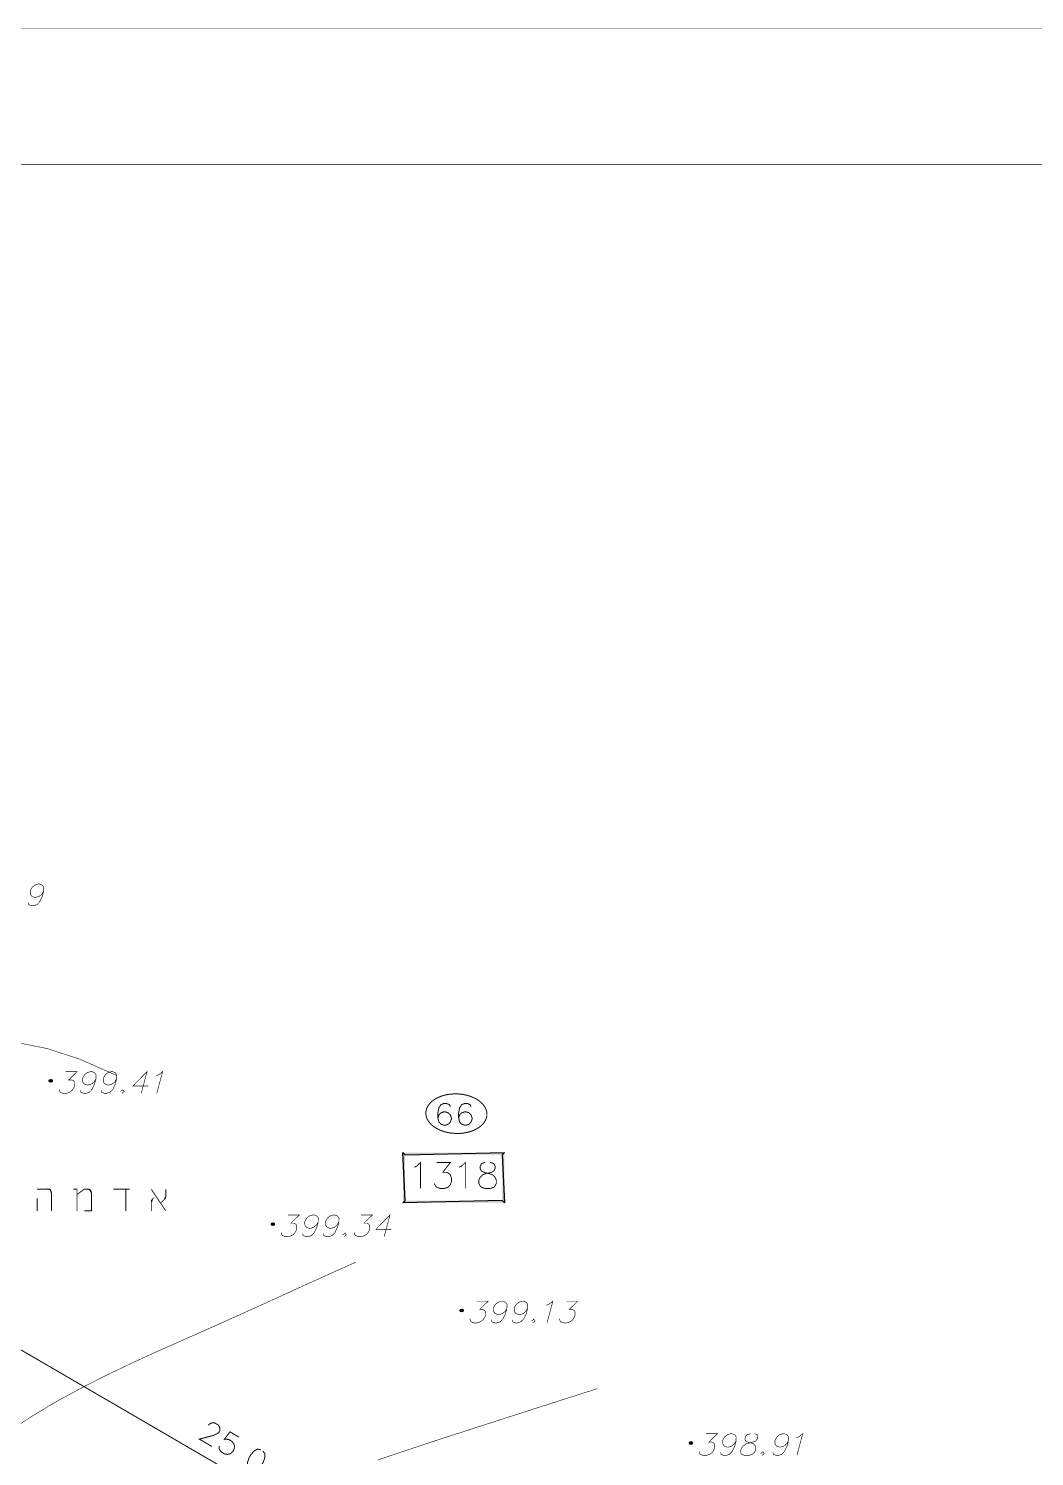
# Model space of a CAD drawing. Extents: x 489 to 720, y 1028 to 1176.
# Drawn here: x 621.92 to 640.45, y 1149.49 to 1175.79 of the extents above; entities that cross this region are included whole.
import ezdxf

# ---------------------------------------------------------------- set-up
doc = ezdxf.new("R2010")
doc.units = 0
doc.header["$MEASUREMENT"] = 0
for name, color, linetype in [('1202', 7, 'Continuous'), ('1501-TOPO', 7, 'Continuous'), ('1506', 7, 'Continuous'), ('1507', 7, 'Continuous'), ('M1280', 7, 'Continuous'), ('M1602', 7, 'Continuous'), ('MCELLNO', 7, 'Continuous')]:
    doc.layers.add(name, color=color, linetype=linetype)

msp = doc.modelspace()

# ---------------------------------------------------------------- hatches: boundary and pattern name
at = {"layer": '1501-TOPO', "linetype": 'Continuous', "ltscale": 0.045455}
for points in [[(622.307, 1156.419), (622.307, 1156.398), (622.304, 1156.409)], [(622.312, 1156.427), (622.312, 1156.389), (622.307, 1156.419)], [(622.312, 1156.389), (622.307, 1156.419), (622.307, 1156.398)], [(622.321, 1156.432), (622.321, 1156.384), (622.312, 1156.427)], [(622.321, 1156.384), (622.312, 1156.427), (622.312, 1156.389)], [(622.33, 1156.435), (622.33, 1156.382), (622.321, 1156.432)], [(622.33, 1156.382), (622.321, 1156.432), (622.321, 1156.384)], [(622.341, 1156.432), (622.341, 1156.384), (622.33, 1156.435)], [(622.341, 1156.384), (622.33, 1156.435), (622.33, 1156.382)], [(622.35, 1156.427), (622.35, 1156.389), (622.341, 1156.432)], [(622.35, 1156.389), (622.341, 1156.432), (622.341, 1156.384)], [(622.355, 1156.419), (622.355, 1156.398), (622.35, 1156.427)], [(622.355, 1156.398), (622.35, 1156.427), (622.35, 1156.389)], [(622.358, 1156.409), (622.355, 1156.419), (622.355, 1156.398)], [(626.399, 1153.779), (626.399, 1153.76), (626.396, 1153.769)], [(626.404, 1153.788), (626.404, 1153.751), (626.399, 1153.779)], [(626.404, 1153.751), (626.399, 1153.779), (626.399, 1153.76)], [(626.412, 1153.794), (626.412, 1153.745), (626.404, 1153.788)], [(626.412, 1153.745), (626.404, 1153.788), (626.404, 1153.751)], [(626.422, 1153.796), (626.422, 1153.743), (626.412, 1153.794)], [(626.422, 1153.743), (626.412, 1153.794), (626.412, 1153.745)], [(626.433, 1153.794), (626.433, 1153.745), (626.422, 1153.796)], [(626.433, 1153.745), (626.422, 1153.796), (626.422, 1153.743)], [(626.442, 1153.788), (626.442, 1153.751), (626.433, 1153.794)], [(626.442, 1153.751), (626.433, 1153.794), (626.433, 1153.745)], [(626.447, 1153.779), (626.447, 1153.76), (626.442, 1153.788)], [(626.447, 1153.76), (626.442, 1153.788), (626.442, 1153.751)], [(626.449, 1153.769), (626.447, 1153.779), (626.447, 1153.76)], [(629.875, 1152.19), (629.875, 1152.17), (629.872, 1152.18)], [(629.88, 1152.199), (629.88, 1152.162), (629.875, 1152.19)], [(629.88, 1152.162), (629.875, 1152.19), (629.875, 1152.17)], [(629.888, 1152.205), (629.888, 1152.156), (629.88, 1152.199)], [(629.888, 1152.156), (629.88, 1152.199), (629.88, 1152.162)], [(629.899, 1152.206), (629.899, 1152.154), (629.888, 1152.205)], [(629.899, 1152.154), (629.888, 1152.205), (629.888, 1152.156)], [(629.909, 1152.205), (629.909, 1152.156), (629.899, 1152.206)], [(629.909, 1152.156), (629.899, 1152.206), (629.899, 1152.154)], [(629.917, 1152.199), (629.917, 1152.162), (629.909, 1152.205)], [(629.917, 1152.162), (629.909, 1152.205), (629.909, 1152.156)], [(629.922, 1152.19), (629.922, 1152.17), (629.917, 1152.199)], [(629.922, 1152.17), (629.917, 1152.199), (629.917, 1152.162)], [(629.925, 1152.18), (629.922, 1152.19), (629.922, 1152.17)], [(634.095, 1149.749), (634.095, 1149.729), (634.093, 1149.739)], [(634.101, 1149.759), (634.101, 1149.721), (634.095, 1149.749)], [(634.101, 1149.721), (634.095, 1149.749), (634.095, 1149.729)], [(634.109, 1149.764), (634.109, 1149.715), (634.101, 1149.759)], [(634.109, 1149.715), (634.101, 1149.759), (634.101, 1149.721)], [(634.119, 1149.766), (634.119, 1149.713), (634.109, 1149.764)], [(634.119, 1149.713), (634.109, 1149.764), (634.109, 1149.715)], [(634.129, 1149.764), (634.129, 1149.715), (634.119, 1149.766)], [(634.129, 1149.715), (634.119, 1149.766), (634.119, 1149.713)], [(634.138, 1149.759), (634.138, 1149.721), (634.129, 1149.764)], [(634.138, 1149.721), (634.129, 1149.764), (634.129, 1149.715)], [(634.144, 1149.749), (634.144, 1149.729), (634.138, 1149.759)], [(634.144, 1149.729), (634.138, 1149.759), (634.138, 1149.721)], [(634.145, 1149.739), (634.144, 1149.749), (634.144, 1149.729)]]:
    msp.add_hatch(color=7, dxfattribs=at).paths.add_polyline_path(points, flags=0)
at = {"layer": 'MCELLNO', "linetype": 'Continuous', "ltscale": 0.045455}
for points in [[(628.816, 1154.163), (628.855, 1154.204), (628.816, 1155.089)], [(628.855, 1154.204), (628.816, 1155.089), (628.855, 1155.048)], [(628.816, 1155.089), (628.855, 1155.048), (630.685, 1155.089)], [(628.855, 1155.048), (630.685, 1155.089), (630.644, 1155.048)], [(630.685, 1155.089), (630.644, 1155.048), (630.685, 1154.163)], [(630.644, 1155.048), (630.685, 1154.163), (630.644, 1154.204)], [(630.685, 1154.163), (630.644, 1154.204), (628.816, 1154.163)], [(630.644, 1154.204), (628.816, 1154.163), (628.855, 1154.204)]]:
    msp.add_hatch(color=136, dxfattribs=at).paths.add_polyline_path(points, flags=0)

# ---------------------------------------------------------------- linework, layer by layer
at = {"color": 250, "linetype": 'Continuous', "ltscale": 0.045455}
for points, const_width in [([(622.2, 1159.902), (622.166, 1159.844), (622.117, 1159.806), (622.055, 1159.787), (622.036, 1159.787), (621.984, 1159.806), (621.955, 1159.844), (621.952, 1159.902), (621.958, 1159.92), (621.992, 1159.978), (622.04, 1160.015), (622.102, 1160.035), (622.121, 1160.035), (622.174, 1160.015), (622.201, 1159.978), (622.2, 1159.902), (622.175, 1159.806), (622.129, 1159.711), (622.076, 1159.653), (622.015, 1159.635), (621.976, 1159.635), (621.924, 1159.653), (621.915, 1159.691)], 0.0112), ([(622.608, 1156.58), (622.818, 1156.58), (622.662, 1156.427), (622.719, 1156.427), (622.752, 1156.409), (622.767, 1156.389), (622.77, 1156.332), (622.76, 1156.294), (622.726, 1156.237), (622.677, 1156.198), (622.615, 1156.179), (622.558, 1156.179), (622.505, 1156.198), (622.492, 1156.218), (622.483, 1156.255)], 0.0112), ([(623.163, 1156.446), (623.129, 1156.389), (623.08, 1156.351), (623.018, 1156.332), (622.999, 1156.332), (622.947, 1156.351), (622.919, 1156.389), (622.916, 1156.446), (622.92, 1156.465), (622.954, 1156.522), (623.003, 1156.561), (623.066, 1156.58), (623.085, 1156.58), (623.137, 1156.561), (623.165, 1156.522), (623.163, 1156.446), (623.137, 1156.351), (623.093, 1156.255), (623.04, 1156.198), (622.977, 1156.179), (622.94, 1156.179), (622.887, 1156.198), (622.878, 1156.237)], 0.0112), ([(623.544, 1156.446), (623.51, 1156.389), (623.462, 1156.351), (623.4, 1156.332), (623.38, 1156.332), (623.328, 1156.351), (623.301, 1156.389), (623.296, 1156.446), (623.302, 1156.465), (623.336, 1156.522), (623.385, 1156.561), (623.446, 1156.58), (623.466, 1156.58), (623.518, 1156.561), (623.546, 1156.522), (623.544, 1156.446), (623.519, 1156.351), (623.475, 1156.255), (623.421, 1156.198), (623.359, 1156.179), (623.32, 1156.179), (623.268, 1156.198), (623.26, 1156.237)], 0.0112), ([(623.997, 1156.179), (624.104, 1156.58), (623.843, 1156.313), (624.128, 1156.313)], 0.0112), ([(624.275, 1156.504), (624.318, 1156.522), (624.391, 1156.58), (624.284, 1156.179)], 0.0112), ([(623.616, 1156.213), (623.658, 1156.246), (623.683, 1156.213), (623.64, 1156.179)], 0.0112), ([(622.279, 1154.414), (622.079, 1154.414)], 0.0158), ([(622.079, 1154.014), (622.079, 1154.247)], 0.0158), ([(622.346, 1154.014), (622.346, 1154.347)], 0.0158), ([(622.746, 1154.414), (622.813, 1154.414), (622.813, 1154.014)], 0.0158), ([(623.013, 1154.414), (622.947, 1154.414), (622.813, 1154.314)], 0.0158), ([(622.947, 1154.014), (623.08, 1154.014), (623.08, 1154.347)], 0.0158), ([(623.482, 1154.414), (623.782, 1154.414)], 0.0158), ([(623.715, 1154.414), (623.715, 1154.014)], 0.0158), ([(624.182, 1154.414), (624.449, 1154.014)], 0.0158), ([(624.182, 1154.18), (624.182, 1154.014)], 0.0158), ([(624.235, 1154.261), (624.201, 1154.228)], 0.0158), ([(624.362, 1154.166), (624.429, 1154.234)], 0.0158), ([(624.449, 1154.28), (624.449, 1154.414)], 0.0158), ([(626.7, 1153.94), (626.909, 1153.94), (626.754, 1153.788), (626.811, 1153.788), (626.844, 1153.769), (626.858, 1153.751), (626.862, 1153.693), (626.852, 1153.655), (626.817, 1153.597), (626.769, 1153.56), (626.707, 1153.54), (626.65, 1153.54), (626.597, 1153.56), (626.584, 1153.579), (626.575, 1153.616)], 0.0112), ([(627.255, 1153.807), (627.22, 1153.751), (627.172, 1153.712), (627.11, 1153.693), (627.091, 1153.693), (627.038, 1153.712), (627.011, 1153.751), (627.007, 1153.807), (627.012, 1153.827), (627.046, 1153.884), (627.095, 1153.922), (627.158, 1153.94), (627.176, 1153.94), (627.228, 1153.922), (627.257, 1153.884), (627.255, 1153.807), (627.229, 1153.712), (627.185, 1153.616), (627.132, 1153.56), (627.069, 1153.54), (627.03, 1153.54), (626.978, 1153.56), (626.97, 1153.597)], 0.0112), ([(627.636, 1153.807), (627.602, 1153.751), (627.553, 1153.712), (627.491, 1153.693), (627.472, 1153.693), (627.42, 1153.712), (627.392, 1153.751), (627.388, 1153.807), (627.393, 1153.827), (627.428, 1153.884), (627.476, 1153.922), (627.538, 1153.94), (627.558, 1153.94), (627.61, 1153.922), (627.637, 1153.884), (627.636, 1153.807), (627.611, 1153.712), (627.566, 1153.616), (627.512, 1153.56), (627.451, 1153.54), (627.412, 1153.54), (627.36, 1153.56), (627.351, 1153.597)], 0.0112), ([(628.044, 1153.94), (628.253, 1153.94), (628.099, 1153.788), (628.155, 1153.788), (628.188, 1153.769), (628.202, 1153.751), (628.207, 1153.693), (628.196, 1153.655), (628.162, 1153.597), (628.113, 1153.56), (628.051, 1153.54), (627.994, 1153.54), (627.942, 1153.56), (627.928, 1153.579), (627.919, 1153.616)], 0.0112), ([(628.47, 1153.54), (628.578, 1153.94), (628.316, 1153.673), (628.602, 1153.673)], 0.0112), ([(627.708, 1153.573), (627.75, 1153.607), (627.774, 1153.573), (627.732, 1153.54)], 0.0112), ([(630.176, 1152.352), (630.385, 1152.352), (630.23, 1152.199), (630.287, 1152.199), (630.32, 1152.18), (630.334, 1152.161), (630.338, 1152.104), (630.328, 1152.065), (630.293, 1152.009), (630.245, 1151.971), (630.183, 1151.952), (630.126, 1151.952), (630.074, 1151.971), (630.059, 1151.989), (630.051, 1152.028)], 0.0112), ([(630.73, 1152.219), (630.696, 1152.161), (630.649, 1152.123), (630.586, 1152.104), (630.567, 1152.104), (630.515, 1152.123), (630.487, 1152.161), (630.483, 1152.219), (630.488, 1152.238), (630.522, 1152.295), (630.571, 1152.332), (630.633, 1152.352), (630.652, 1152.352), (630.704, 1152.332), (630.733, 1152.295), (630.73, 1152.219), (630.705, 1152.123), (630.661, 1152.028), (630.608, 1151.971), (630.545, 1151.952), (630.507, 1151.952), (630.454, 1151.971), (630.446, 1152.009)], 0.0112), ([(631.112, 1152.219), (631.078, 1152.161), (631.029, 1152.123), (630.967, 1152.104), (630.949, 1152.104), (630.896, 1152.123), (630.868, 1152.161), (630.865, 1152.219), (630.869, 1152.238), (630.904, 1152.295), (630.952, 1152.332), (631.015, 1152.352), (631.034, 1152.352), (631.086, 1152.332), (631.113, 1152.295), (631.112, 1152.219), (631.087, 1152.123), (631.042, 1152.028), (630.988, 1151.971), (630.926, 1151.952), (630.888, 1151.952), (630.836, 1151.971), (630.827, 1152.009)], 0.0112), ([(631.461, 1152.276), (631.504, 1152.295), (631.577, 1152.352), (631.47, 1151.952)], 0.0112), ([(631.825, 1152.352), (632.035, 1152.352), (631.879, 1152.199), (631.936, 1152.199), (631.97, 1152.18), (631.984, 1152.161), (631.987, 1152.104), (631.977, 1152.065), (631.943, 1152.009), (631.894, 1151.971), (631.832, 1151.952), (631.775, 1151.952), (631.722, 1151.971), (631.709, 1151.989), (631.7, 1152.028)], 0.0112), ([(631.183, 1151.985), (631.226, 1152.019), (631.25, 1151.985), (631.208, 1151.952)], 0.0112), ([(634.396, 1149.911), (634.607, 1149.911), (634.451, 1149.759), (634.508, 1149.759), (634.541, 1149.739), (634.555, 1149.72), (634.559, 1149.663), (634.549, 1149.626), (634.515, 1149.568), (634.466, 1149.53), (634.403, 1149.511), (634.346, 1149.511), (634.294, 1149.53), (634.28, 1149.548), (634.271, 1149.587)], 0.0112), ([(634.952, 1149.778), (634.917, 1149.72), (634.869, 1149.682), (634.807, 1149.663), (634.787, 1149.663), (634.735, 1149.682), (634.708, 1149.72), (634.704, 1149.778), (634.709, 1149.797), (634.743, 1149.854), (634.792, 1149.893), (634.854, 1149.911), (634.872, 1149.911), (634.925, 1149.893), (634.953, 1149.854), (634.952, 1149.778), (634.926, 1149.682), (634.882, 1149.587), (634.828, 1149.53), (634.766, 1149.511), (634.727, 1149.511), (634.676, 1149.53), (634.667, 1149.568)], 0.0112), ([(635.217, 1149.911), (635.154, 1149.893), (635.125, 1149.854), (635.115, 1149.815), (635.124, 1149.778), (635.157, 1149.759), (635.227, 1149.739), (635.279, 1149.72), (635.308, 1149.682), (635.317, 1149.644), (635.301, 1149.587), (635.271, 1149.548), (635.247, 1149.53), (635.185, 1149.511), (635.109, 1149.511), (635.057, 1149.53), (635.043, 1149.548), (635.034, 1149.587), (635.05, 1149.644), (635.078, 1149.682), (635.127, 1149.72), (635.19, 1149.739), (635.27, 1149.759), (635.315, 1149.778), (635.343, 1149.815), (635.353, 1149.854), (635.344, 1149.893), (635.293, 1149.911)], 0.0112), ([(635.915, 1149.778), (635.88, 1149.72), (635.832, 1149.682), (635.769, 1149.663), (635.751, 1149.663), (635.699, 1149.682), (635.67, 1149.72), (635.667, 1149.778), (635.671, 1149.797), (635.707, 1149.854), (635.754, 1149.893), (635.817, 1149.911), (635.836, 1149.911), (635.888, 1149.893), (635.916, 1149.854), (635.915, 1149.778), (635.89, 1149.682), (635.844, 1149.587), (635.791, 1149.53), (635.728, 1149.511), (635.691, 1149.511), (635.638, 1149.53), (635.629, 1149.568)], 0.0112), ([(636.063, 1149.835), (636.107, 1149.854), (636.179, 1149.911), (636.072, 1149.511)], 0.0112), ([(635.404, 1149.544), (635.446, 1149.578), (635.47, 1149.544), (635.428, 1149.511)], 0.0112)]:
    msp.add_lwpolyline(points, dxfattribs=dict(at, const_width=const_width))
at = {"color": 214, "linetype": 'Continuous', "ltscale": 0.045455, "const_width": 0.0182}
for points in [[(629.69, 1155.935), (629.67, 1155.973), (629.613, 1155.993), (629.575, 1155.993), (629.518, 1155.973), (629.479, 1155.916), (629.461, 1155.821), (629.461, 1155.726), (629.479, 1155.649), (629.518, 1155.611), (629.575, 1155.591), (629.594, 1155.591), (629.651, 1155.611), (629.69, 1155.649), (629.709, 1155.706), (629.709, 1155.726), (629.69, 1155.782), (629.651, 1155.821), (629.594, 1155.839), (629.575, 1155.839), (629.518, 1155.821), (629.479, 1155.782), (629.461, 1155.726)], [(630.071, 1155.935), (630.052, 1155.973), (629.995, 1155.993), (629.957, 1155.993), (629.9, 1155.973), (629.861, 1155.916), (629.842, 1155.821), (629.842, 1155.726), (629.861, 1155.649), (629.9, 1155.611), (629.957, 1155.591), (629.976, 1155.591), (630.033, 1155.611), (630.071, 1155.649), (630.09, 1155.706), (630.09, 1155.726), (630.071, 1155.782), (630.033, 1155.821), (629.976, 1155.839), (629.957, 1155.839), (629.9, 1155.821), (629.861, 1155.782), (629.842, 1155.726)], [(625.237, 1150.064), (625.246, 1150.081), (625.282, 1150.104), (625.308, 1150.111), (625.351, 1150.109), (625.417, 1150.07), (625.44, 1150.035), (625.446, 1150.009), (625.444, 1149.965), (625.425, 1149.932), (625.39, 1149.91), (625.327, 1149.879), (625.067, 1149.811), (625.297, 1149.676)], [(625.795, 1149.849), (625.63, 1149.945), (625.528, 1149.806), (625.554, 1149.813), (625.613, 1149.802), (625.662, 1149.772), (625.702, 1149.727), (625.716, 1149.674), (625.704, 1149.616), (625.685, 1149.584), (625.64, 1149.543), (625.587, 1149.529), (625.528, 1149.541), (625.478, 1149.571), (625.438, 1149.615), (625.432, 1149.641), (625.435, 1149.685)], [(626.2, 1149.614), (626.141, 1149.627), (626.078, 1149.596), (626.015, 1149.523), (625.985, 1149.474), (625.954, 1149.382), (625.958, 1149.313), (625.997, 1149.269), (626.03, 1149.249), (626.09, 1149.237), (626.152, 1149.266), (626.216, 1149.339), (626.245, 1149.389), (626.276, 1149.481), (626.272, 1149.549), (626.233, 1149.595)]]:
    msp.add_lwpolyline(points, dxfattribs=at)
at = {"color": 250, "linetype": 'Continuous', "ltscale": 0.045455}
for centre, start, end in [((622.279, 1154.347), 0.0055, 90), ((623.013, 1154.347), 0.0055, 90), ((624.249, 1154.18), 135, 180), ((624.249, 1154.18), 135, 180), ((624.382, 1154.28), 315.0055, 360.0055), ((624.382, 1154.28), 315.0055, 360.0055)]:
    msp.add_arc(centre, 0.0659, start, end, dxfattribs=at)
at = {"layer": '1202', "color": 7, "linetype": 'Continuous', "ltscale": 0.045455, "const_width": 0.0112}
for points in [[(585.132, 1102.952), (658.965, 1102.952), (658.965, 1175.784), (585.132, 1175.784)], [(587.634, 1105.454), (656.462, 1105.454), (656.462, 1173.281), (587.634, 1173.281)]]:
    msp.add_lwpolyline(points, dxfattribs=at)
at = {"layer": '1501-TOPO', "color": 7, "linetype": 'Continuous', "ltscale": 0.045455, "const_width": 0.0112}
for points in [[(622.305, 1156.409), (622.355, 1156.409)], [(626.397, 1153.769), (626.447, 1153.769)], [(629.874, 1152.18), (629.924, 1152.18)], [(634.094, 1149.739), (634.144, 1149.739)]]:
    msp.add_lwpolyline(points, dxfattribs=at)
at = {"layer": '1501-TOPO', "color": 7, "linetype": 'Continuous', "ltscale": 0.045455}
for points in [[(622.307, 1156.419), (622.307, 1156.398), (622.304, 1156.409)], [(622.312, 1156.427), (622.312, 1156.389), (622.307, 1156.419)], [(622.312, 1156.389), (622.307, 1156.419), (622.307, 1156.398)], [(622.321, 1156.432), (622.321, 1156.384), (622.312, 1156.427)], [(622.321, 1156.384), (622.312, 1156.427), (622.312, 1156.389)], [(622.33, 1156.435), (622.33, 1156.382), (622.321, 1156.432)], [(622.33, 1156.382), (622.321, 1156.432), (622.321, 1156.384)], [(622.341, 1156.432), (622.341, 1156.384), (622.33, 1156.435)], [(622.341, 1156.384), (622.33, 1156.435), (622.33, 1156.382)], [(622.35, 1156.427), (622.35, 1156.389), (622.341, 1156.432)], [(622.35, 1156.389), (622.341, 1156.432), (622.341, 1156.384)], [(622.355, 1156.419), (622.355, 1156.398), (622.35, 1156.427)], [(622.355, 1156.398), (622.35, 1156.427), (622.35, 1156.389)], [(622.358, 1156.409), (622.355, 1156.419), (622.355, 1156.398)], [(626.399, 1153.779), (626.399, 1153.76), (626.396, 1153.769)], [(626.404, 1153.788), (626.404, 1153.751), (626.399, 1153.779)], [(626.404, 1153.751), (626.399, 1153.779), (626.399, 1153.76)], [(626.412, 1153.794), (626.412, 1153.745), (626.404, 1153.788)], [(626.412, 1153.745), (626.404, 1153.788), (626.404, 1153.751)], [(626.422, 1153.796), (626.422, 1153.743), (626.412, 1153.794)], [(626.422, 1153.743), (626.412, 1153.794), (626.412, 1153.745)], [(626.433, 1153.794), (626.433, 1153.745), (626.422, 1153.796)], [(626.433, 1153.745), (626.422, 1153.796), (626.422, 1153.743)], [(626.442, 1153.788), (626.442, 1153.751), (626.433, 1153.794)], [(626.442, 1153.751), (626.433, 1153.794), (626.433, 1153.745)], [(626.447, 1153.779), (626.447, 1153.76), (626.442, 1153.788)], [(626.447, 1153.76), (626.442, 1153.788), (626.442, 1153.751)], [(626.449, 1153.769), (626.447, 1153.779), (626.447, 1153.76)], [(629.875, 1152.19), (629.875, 1152.17), (629.872, 1152.18)], [(629.88, 1152.199), (629.88, 1152.162), (629.875, 1152.19)], [(629.88, 1152.162), (629.875, 1152.19), (629.875, 1152.17)], [(629.888, 1152.205), (629.888, 1152.156), (629.88, 1152.199)], [(629.888, 1152.156), (629.88, 1152.199), (629.88, 1152.162)], [(629.899, 1152.206), (629.899, 1152.154), (629.888, 1152.205)], [(629.899, 1152.154), (629.888, 1152.205), (629.888, 1152.156)], [(629.909, 1152.205), (629.909, 1152.156), (629.899, 1152.206)], [(629.909, 1152.156), (629.899, 1152.206), (629.899, 1152.154)], [(629.917, 1152.199), (629.917, 1152.162), (629.909, 1152.205)], [(629.917, 1152.162), (629.909, 1152.205), (629.909, 1152.156)], [(629.922, 1152.19), (629.922, 1152.17), (629.917, 1152.199)], [(629.922, 1152.17), (629.917, 1152.199), (629.917, 1152.162)], [(629.925, 1152.18), (629.922, 1152.19), (629.922, 1152.17)], [(634.095, 1149.749), (634.095, 1149.729), (634.093, 1149.739)], [(634.101, 1149.759), (634.101, 1149.721), (634.095, 1149.749)], [(634.101, 1149.721), (634.095, 1149.749), (634.095, 1149.729)], [(634.109, 1149.764), (634.109, 1149.715), (634.101, 1149.759)], [(634.109, 1149.715), (634.101, 1149.759), (634.101, 1149.721)], [(634.119, 1149.766), (634.119, 1149.713), (634.109, 1149.764)], [(634.119, 1149.713), (634.109, 1149.764), (634.109, 1149.715)], [(634.129, 1149.764), (634.129, 1149.715), (634.119, 1149.766)], [(634.129, 1149.715), (634.119, 1149.766), (634.119, 1149.713)], [(634.138, 1149.759), (634.138, 1149.721), (634.129, 1149.764)], [(634.138, 1149.721), (634.129, 1149.764), (634.129, 1149.715)], [(634.144, 1149.749), (634.144, 1149.729), (634.138, 1149.759)], [(634.144, 1149.729), (634.138, 1149.759), (634.138, 1149.721)], [(634.145, 1149.739), (634.144, 1149.749), (634.144, 1149.729)]]:
    msp.add_lwpolyline(points, dxfattribs=at)
for centre in [(622.33, 1156.409), (626.422, 1153.769), (629.899, 1152.18), (634.119, 1149.739)]:
    msp.add_circle(centre, 0.0261, dxfattribs=at)
at = {"layer": '1506', "color": 13, "linetype": 'Continuous', "ltscale": 0.045455, "const_width": 0.01}
for points in [[(621.743, 1157.109), (622.269, 1157.003), (622.869, 1156.807), (623.549, 1156.506)], [(621.577, 1149.963), (622, 1150.243), (622.44, 1150.505), (622.891, 1150.751), (623.344, 1150.981), (623.796, 1151.198), (624.238, 1151.401), (624.663, 1151.59), (625.067, 1151.769), (625.443, 1151.936), (625.799, 1152.096), (626.141, 1152.251), (626.478, 1152.404), (626.82, 1152.56), (627.174, 1152.721), (627.547, 1152.89), (627.951, 1153.071)]]:
    msp.add_lwpolyline(points, dxfattribs=at)
at = {"layer": '1507', "color": 18, "linetype": 'Continuous', "ltscale": 0.045455, "const_width": 0.01}
msp.add_lwpolyline([(628.349, 1149.424), (628.708, 1149.548), (629.245, 1149.727), (630.008, 1149.974), (631.041, 1150.307), (632.39, 1150.739)], dxfattribs=at)
at = {"layer": 'M1280', "color": 7, "linetype": 'Continuous', "ltscale": 0.045455, "const_width": 0.0112}
msp.add_lwpolyline([(587.634, 1105.454), (656.462, 1105.454), (656.462, 1173.281), (587.634, 1173.281)], dxfattribs=at)
at = {"layer": 'M1602', "color": 214, "linetype": 'Continuous', "ltscale": 0.045455, "const_width": 0.0182}
for points in [[(630.363, 1155.788), (630.363, 1155.799), (630.362, 1155.812), (630.361, 1155.824), (630.359, 1155.836), (630.357, 1155.848), (630.354, 1155.86), (630.35, 1155.872), (630.346, 1155.884), (630.341, 1155.896), (630.336, 1155.907), (630.329, 1155.919), (630.322, 1155.93), (630.316, 1155.941), (630.308, 1155.953), (630.3, 1155.964), (630.291, 1155.974), (630.282, 1155.986), (630.271, 1155.996), (630.261, 1156.006), (630.25, 1156.016), (630.238, 1156.026), (630.226, 1156.035), (630.215, 1156.045), (630.201, 1156.054), (630.187, 1156.062), (630.174, 1156.071), (630.16, 1156.079), (630.145, 1156.087), (630.13, 1156.094), (630.115, 1156.102), (630.1, 1156.109), (630.083, 1156.114), (630.067, 1156.121), (630.05, 1156.127), (630.034, 1156.132), (630.017, 1156.137), (629.999, 1156.143), (629.982, 1156.146), (629.963, 1156.151), (629.945, 1156.154), (629.927, 1156.157), (629.909, 1156.161), (629.891, 1156.163), (629.872, 1156.165), (629.853, 1156.166), (629.835, 1156.168), (629.817, 1156.169), (629.797, 1156.169), (629.779, 1156.169), (629.76, 1156.169), (629.742, 1156.168), (629.722, 1156.166), (629.704, 1156.165), (629.686, 1156.163), (629.668, 1156.161), (629.65, 1156.159), (629.632, 1156.155), (629.615, 1156.152), (629.596, 1156.148), (629.579, 1156.144), (629.562, 1156.139), (629.545, 1156.134), (629.529, 1156.129), (629.512, 1156.123), (629.496, 1156.116), (629.482, 1156.111), (629.466, 1156.104), (629.451, 1156.096), (629.437, 1156.089), (629.422, 1156.081), (629.409, 1156.073), (629.396, 1156.065), (629.383, 1156.056), (629.371, 1156.047), (629.359, 1156.038), (629.347, 1156.029), (629.337, 1156.019), (629.327, 1156.009), (629.317, 1155.999), (629.308, 1155.988), (629.299, 1155.978), (629.291, 1155.968), (629.283, 1155.956), (629.276, 1155.945), (629.269, 1155.934), (629.263, 1155.922), (629.259, 1155.911), (629.253, 1155.899), (629.25, 1155.888), (629.246, 1155.876), (629.243, 1155.864), (629.241, 1155.852), (629.24, 1155.84), (629.238, 1155.828), (629.238, 1155.815), (629.238, 1155.804), (629.24, 1155.791), (629.241, 1155.779), (629.243, 1155.768), (629.245, 1155.755), (629.249, 1155.744), (629.253, 1155.731), (629.258, 1155.72), (629.262, 1155.707), (629.268, 1155.696), (629.275, 1155.685), (629.282, 1155.673), (629.29, 1155.662), (629.297, 1155.651), (629.305, 1155.64), (629.315, 1155.629), (629.325, 1155.619), (629.335, 1155.609), (629.345, 1155.598), (629.357, 1155.589), (629.369, 1155.579), (629.38, 1155.57), (629.394, 1155.561), (629.407, 1155.552), (629.42, 1155.543), (629.434, 1155.535), (629.449, 1155.527), (629.463, 1155.519), (629.478, 1155.512), (629.494, 1155.505), (629.51, 1155.498), (629.526, 1155.491), (629.543, 1155.486), (629.559, 1155.48), (629.576, 1155.474), (629.594, 1155.47), (629.611, 1155.465), (629.629, 1155.461), (629.646, 1155.457), (629.665, 1155.454), (629.683, 1155.451), (629.701, 1155.448), (629.72, 1155.446), (629.738, 1155.444), (629.757, 1155.443), (629.776, 1155.441), (629.794, 1155.44), (629.813, 1155.44), (629.832, 1155.44), (629.85, 1155.441), (629.869, 1155.441), (629.887, 1155.444), (629.905, 1155.445), (629.924, 1155.447), (629.942, 1155.449), (629.96, 1155.453), (629.978, 1155.456), (629.995, 1155.46), (630.013, 1155.464), (630.03, 1155.469), (630.047, 1155.473), (630.065, 1155.478), (630.08, 1155.484), (630.096, 1155.489), (630.112, 1155.496), (630.127, 1155.503), (630.143, 1155.51), (630.158, 1155.516), (630.171, 1155.524), (630.185, 1155.532), (630.199, 1155.54), (630.212, 1155.549), (630.225, 1155.557), (630.236, 1155.566), (630.247, 1155.576), (630.259, 1155.586), (630.269, 1155.595), (630.279, 1155.605), (630.29, 1155.615), (630.299, 1155.627), (630.307, 1155.637), (630.315, 1155.647), (630.321, 1155.659), (630.328, 1155.67), (630.335, 1155.681), (630.341, 1155.693), (630.345, 1155.704), (630.35, 1155.716), (630.353, 1155.728), (630.357, 1155.739), (630.359, 1155.752), (630.361, 1155.763), (630.362, 1155.776)], [(615.711, 1154.989), (637.341, 1142.395)]]:
    msp.add_lwpolyline(points, dxfattribs=at)
at = {"layer": 'MCELLNO', "color": 136, "linetype": 'Continuous', "ltscale": 0.045455}
for points in [[(628.816, 1154.163), (628.855, 1154.204), (628.816, 1155.089)], [(628.855, 1154.204), (628.816, 1155.089), (628.855, 1155.048)], [(628.816, 1155.089), (628.855, 1155.048), (630.685, 1155.089)], [(628.855, 1155.048), (630.685, 1155.089), (630.644, 1155.048)], [(630.685, 1155.089), (630.644, 1155.048), (630.685, 1154.163)], [(630.644, 1155.048), (630.685, 1154.163), (630.644, 1154.204)], [(630.685, 1154.163), (630.644, 1154.204), (628.816, 1154.163)], [(630.644, 1154.204), (628.816, 1154.163), (628.855, 1154.204)]]:
    msp.add_lwpolyline(points, dxfattribs=at)
at = {"layer": 'MCELLNO', "color": 136, "linetype": 'Continuous', "ltscale": 0.045455, "const_width": 0.0165}
for points in [[(629.026, 1154.816), (629.072, 1154.839), (629.141, 1154.907), (629.141, 1154.427)], [(629.438, 1154.907), (629.69, 1154.907), (629.552, 1154.724), (629.621, 1154.724), (629.667, 1154.702), (629.69, 1154.679), (629.712, 1154.61), (629.712, 1154.564), (629.69, 1154.496), (629.644, 1154.449), (629.576, 1154.427), (629.507, 1154.427), (629.438, 1154.449), (629.416, 1154.472), (629.392, 1154.519)], [(629.85, 1154.816), (629.895, 1154.839), (629.965, 1154.907), (629.965, 1154.427)], [(630.33, 1154.907), (630.262, 1154.885), (630.24, 1154.839), (630.24, 1154.793), (630.262, 1154.747), (630.308, 1154.724), (630.399, 1154.702), (630.468, 1154.679), (630.513, 1154.632), (630.536, 1154.587), (630.536, 1154.519), (630.513, 1154.472), (630.491, 1154.449), (630.422, 1154.427), (630.33, 1154.427), (630.262, 1154.449), (630.24, 1154.472), (630.216, 1154.519), (630.216, 1154.587), (630.24, 1154.632), (630.285, 1154.679), (630.353, 1154.702), (630.445, 1154.724), (630.491, 1154.747), (630.513, 1154.793), (630.513, 1154.839), (630.491, 1154.885), (630.422, 1154.907)]]:
    msp.add_lwpolyline(points, dxfattribs=at)

doc.saveas('drawing.dxf')
